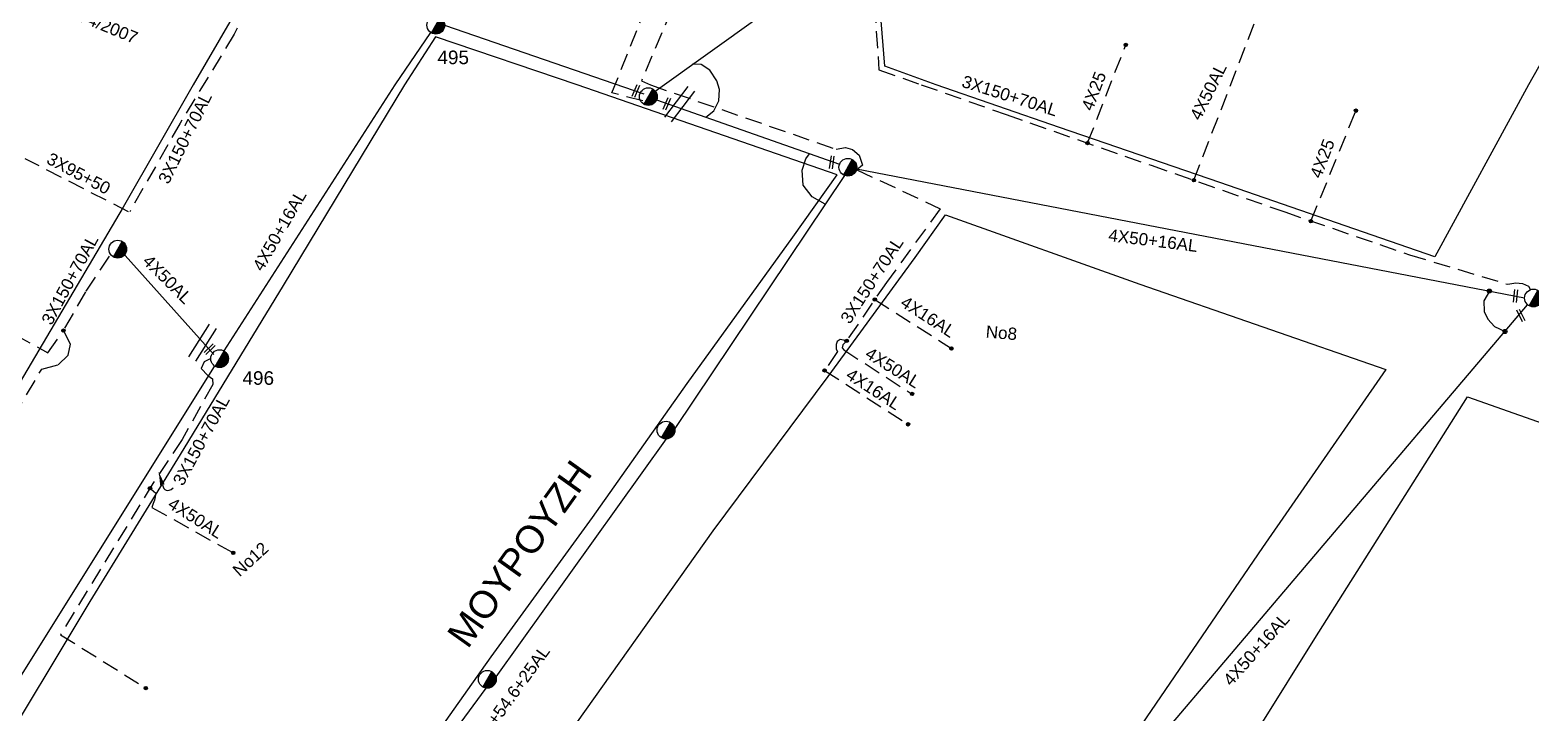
# Model space of a CAD drawing. Header units: millimetres. Extents: x -2238 to -1136, y 747 to 1272.
# Drawn here: x -1761.1 to -1647.4, y 826.6 to 878.3 of the extents above; entities that cross this region are included whole.
import ezdxf

# ---------------------------------------------------------------- set-up
doc = ezdxf.new("R2010")
doc.units = ezdxf.units.MM
doc.linetypes.add('DASHED', pattern=[19.05, 12.7, -6.35])
for name, color, linetype in [('Άγνωστα', 7, 'Continuous'), ('Γέφυρες Εναέριου Δικτύου', 7, 'Continuous'), ('Γυμνά εναέρια ΧΤ (3Φ)   4x50AL', 7, 'Continuous'), ('Γυμνά εναέρια ΧΤ και ΦΟΠ (3Φ)   4x50+16AL', 7, 'Continuous'), ('Επιγραφές - Σχήματα', 7, 'Continuous'), ('Καλώδια ΧΤ   3x95+50 AL XLPE', 7, 'DASHED'), ('Μηχανική τομή', 7, 'Continuous'), ('Στύλος ΦΜ', 7, 'Continuous'), ('Στύλος ΦΜ @ 1', 7, 'Continuous'), ('Συνδέσεις', 7, 'Continuous'), ('Συνεστραμμένα ΧΤ   3x70+54.6+25 AL', 7, 'SYN_LINE'), ('Τομή', 7, 'Continuous'), ('Υπόβαθρο ΔΕΗ', 7, 'Continuous'), ('Υπόγεια καλώδια Δικτύου ΧΤ και Παρ. ΧΤ - 3X150+70 AL', 7, 'DASHED'), ('Υπόγεια καλώδια Παροχών ΧΤ   4x16AL', 7, 'DASHED'), ('Υπόγεια καλώδια Παροχών ΧΤ   4x25', 7, 'DASHED'), ('Υπόγεια καλώδια Παροχών ΧΤ   4x50AL', 7, 'DASHED')]:
    doc.layers.add(name, color=color, linetype=linetype)
doc.styles.add('arial', font='ARIAL.TTF')
doc.styles.get("Standard").update_dxf_attribs({"font": 'ARIAL.TTF'})
doc.linetypes.add('SYN_LINE', pattern='A,0.5,-0.0001,["/\\/\\/\\/",Standard,S=0.1,R=0,X=0,Y=-0.05],-0.25', length=0.7501)

# ---------------------------------------------------------------- blocks, each defined once
blk = doc.blocks.new('ΥΠΑΡΧΩΝ ΤΣΙΜΕΝΤΕΝΙΟΣ ΣΤΥΛΟΣ')
at = {"layer": 'Στύλος ΦΜ'}
blk.add_hatch(color=256, dxfattribs=at).paths.add_polyline_path([(-1.29, -2.28, 0.574793), (2.62, 0, 0.268822), (1.3, 2.27)])
blk.add_line((-1.29, -2.28), (1.3, 2.27), dxfattribs=at)
blk.add_circle((0, 0), 2.62, dxfattribs=at)
at = {"layer": 'Στύλος ΦΜ', "flags": 4}
for tag, p in [('ΑΡΙΘΜΟΣ', (-4.68, 8.05)), ('ΤΥΠΟΣ', (-4.91, 3.03))]:
    blk.add_attdef(tag, p, '', height=4, dxfattribs=at)
blk = doc.blocks.new('_ΣΥΝΔΕΣΗ')
at = {"layer": 'Συνδέσεις', "linetype": 'SYN_LINE', "ltscale": 40}
blk.add_hatch(color=256, dxfattribs=at).paths.add_polyline_path([(0.5, -0.01, 1), (-0.5, -0.01, 1)])
at = {"layer": 'Συνδέσεις'}
blk.add_circle((0, -0.01), 0.5, dxfattribs=at)
blk = doc.blocks.new('ΜΗΧΑΝΙΚΗ ΤΟΜΗ')
at = {"layer": 'Μηχανική τομή', "ltscale": 40}
for p, q in [((-1.89, 0.78), (1.89, 0.78)), ((1.89, 0), (-1.89, 0))]:
    blk.add_line(p, q, dxfattribs=at)
blk = doc.blocks.new('ΤΟΜΗ')
at = {"layer": 'Τομή', "ltscale": 40}
for p, q in [((-5.68, 0), (5.68, 0)), ((5.68, -2.33), (-5.68, -2.33))]:
    blk.add_line(p, q, dxfattribs=at)

msp = doc.modelspace()

# ---------------------------------------------------------------- linework, layer by layer
at = {"layer": 'Άγνωστα', "color": 173, "ltscale": 0.1}
msp.add_lwpolyline([(-1729.69, 878.67), (-1714.6, 873.48)], dxfattribs=at)
at = {"layer": 'Γέφυρες Εναέριου Δικτύου', "ltscale": 0.1}
for points in [[(-1709.91, 871.7), (-1709.32, 872.19), (-1708.92, 872.93), (-1708.87, 873.81), (-1709.08, 874.45), (-1709.62, 875.26), (-1710.28, 875.7), (-1710.96, 875.73)], [(-1700.87, 865.12), (-1701.87, 865.67), (-1702.54, 866.55), (-1702.61, 867.7), (-1702.34, 868.55), (-1702.07, 868.94)], [(-1650.59, 858.54), (-1651.01, 857.79), (-1650.97, 856.99), (-1650.7, 856.42), (-1650.2, 855.86), (-1649.4, 855.47)]]:
    msp.add_lwpolyline(points, dxfattribs=at)
at = {"layer": 'Γυμνά εναέρια ΧΤ (3Φ)   4x50AL', "color": 6, "ltscale": 0.1}
msp.add_lwpolyline([(-1697.81, 885.07), (-1713.74, 873.64)], dxfattribs=at)
at = {"layer": 'Γυμνά εναέρια ΧΤ και ΦΟΠ (3Φ)   4x50+16AL', "color": 27, "ltscale": 0.1}
for points in [[(-1746.39, 854), (-1733.44, 874.15), (-1730.74, 878.12)], [(-1747.13, 852.83), (-1764.69, 824.81)]]:
    msp.add_lwpolyline(points, dxfattribs=at)
at = {"layer": 'Γυμνά εναέρια ΧΤ και ΦΟΠ (3Φ)   4x50+16AL', "color": 5, "ltscale": 0.1}
for points in [[(-1698.5, 867.79), (-1647.92, 858.02)], [(-1681.48, 817.72), (-1647.69, 857.5)]]:
    msp.add_lwpolyline(points, dxfattribs=at)
at = {"layer": 'Επιγραφές - Σχήματα', "ltscale": 0.1}
msp.add_lwpolyline([(-1751.06, 843.86), (-1751.01, 843.72), (-1750.95, 843.6), (-1750.87, 843.51), (-1750.77, 843.45), (-1750.66, 843.43), (-1750.54, 843.45), (-1750.4, 843.52), (-1750.25, 843.64)], dxfattribs=at)
at = {"layer": 'Επιγραφές - Σχήματα'}
msp.add_solid([(-1751.23, 843.81), (-1751.34, 844.85), (-1750.9, 843.91)], dxfattribs=at)
at = {"layer": 'Καλώδια ΧΤ   3x95+50 AL XLPE', "color": 1, "linetype": 'DASHED', "ltscale": 0.1}
msp.add_lwpolyline([(-1753.62, 864.54), (-1761.45, 868.55)], dxfattribs=at)
at = {"layer": 'Καλώδια ΧΤ   3x95+50 AL XLPE', "color": 6, "linetype": 'DASHED', "ltscale": 0.1}
msp.add_lwpolyline([(-1767.22, 857.97), (-1759.73, 853.86), (-1758.56, 855.54), (-1758.55, 855.56)], dxfattribs=at)
at = {"layer": 'Συνεστραμμένα ΧΤ   3x70+54.6+25 AL', "color": 6, "linetype": 'Continuous', "ltscale": 0.1}
msp.add_lwpolyline([(-1713.64, 873.01), (-1699.8, 868.14)], dxfattribs=at)
at = {"layer": 'Συνεστραμμένα ΧΤ   3x70+54.6+25 AL', "color": 6, "linetype": 'SYN_LINE', "ltscale": 10}
for points in [[(-1699.41, 867.29), (-1712.27, 848.14)], [(-1712.93, 847.34), (-1725.82, 829.33)], [(-1726.57, 828.48), (-1738.35, 812.45)]]:
    msp.add_lwpolyline(points, dxfattribs=at)
at = {"layer": 'Υπόβαθρο ΔΕΗ', "ltscale": 0.1}
msp.add_lwpolyline([(-1647.62, 874.15), (-1654.72, 861.14), (-1670.99, 866.75), (-1683.14, 870.92), (-1692.47, 874.15), (-1696.36, 875.57), (-1697.1, 884.65), (-1621.72, 960.68), (-1607.04, 945.91)], close=True, dxfattribs=at)
for points in [[(-1828.52, 781.93), (-1846.97, 793.49), (-1838.16, 805.66), (-1828.73, 818.13), (-1802.3, 853.9), (-1787.24, 874.15), (-1773.91, 892.56), (-1749.72, 884.38), (-1743.99, 882.34), (-1748.72, 874.15), (-1754.04, 864.9), (-1762.75, 850.12), (-1790.63, 802.71), (-1811.15, 767.93), (-1815.52, 760.8), (-1824.17, 764.32), (-1847.22, 774.15), (-1857.24, 774.41), (-1858.73, 777.61), (-1850.42, 788.8), (-1832.05, 776.79)], [(-1726.52, 758.73), (-1710.08, 781.7), (-1728.79, 795.44), (-1745.22, 807.41), (-1752.72, 812.86), (-1748.44, 819.99), (-1738.72, 813.11), (-1733.85, 819.98), (-1726.18, 830.84), (-1718.49, 841.39), (-1711.33, 851.53), (-1703.34, 862.61), (-1699.98, 867.34), (-1711.78, 871.43), (-1719.66, 874.15), (-1730.38, 877.8), (-1732.73, 874.15), (-1741.91, 858.97), (-1749.72, 846.16), (-1756.56, 835.04), (-1764.12, 822.46)], [(-1691.78, 864.31), (-1677.05, 859.05), (-1658.43, 852.61), (-1667.77, 839.11), (-1678.65, 823.19), (-1688.16, 809.06), (-1695.62, 797.83), (-1702.69, 787.35), (-1718.32, 798.32), (-1732.07, 808.32), (-1721.56, 823.23), (-1709.37, 840.39), (-1700.66, 852.07), (-1694.06, 861.07), (-1691.78, 864.31)], [(-1671.93, 819.21), (-1663.81, 832.24), (-1652.24, 850.52), (-1633.41, 843.9), (-1619.33, 838.94), (-1605.99, 834.33), (-1590.64, 828.77), (-1567.9, 820.57), (-1570.42, 813.25), (-1575.06, 799.81), (-1579.09, 788.17), (-1580.7, 782.94), (-1585.82, 784.98), (-1591.27, 787.1), (-1596.55, 789.12), (-1602.34, 791.37), (-1609.05, 794.04), (-1616.97, 797.17), (-1627.54, 801.38), (-1641.31, 806.82), (-1660.12, 814.28), (-1671.93, 819.21)]]:
    msp.add_lwpolyline(points, dxfattribs=at)
at = {"layer": 'Υπόγεια καλώδια Δικτύου ΧΤ και Παρ. ΧΤ - 3X150+70 AL', "color": 5, "linetype": 'DASHED', "ltscale": 0.1}
msp.add_lwpolyline([(-1695.8, 906.47), (-1691.12, 901.49), (-1712.51, 879.84), (-1714.79, 874.45), (-1714.11, 874.15), (-1700.05, 869.28), (-1699.35, 869.4), (-1698.8, 869.26), (-1698.31, 868.83), (-1698.05, 868.07), (-1698.47, 867.71), (-1692.16, 864.77), (-1696.24, 859.19), (-1699.25, 854.78), (-1699.74, 854.86), (-1699.96, 854.72), (-1700.05, 854.48), (-1700.04, 854.14), (-1699.94, 853.96), (-1700.92, 852.53)], dxfattribs=at)
at = {"layer": 'Υπόγεια καλώδια Δικτύου ΧΤ και Παρ. ΧΤ - 3X150+70 AL', "color": 2, "linetype": 'DASHED', "ltscale": 0.1}
msp.add_lwpolyline([(-1695.34, 906.9), (-1686.4, 897.85), (-1699.47, 884.51), (-1697.26, 882.01), (-1696.81, 875.28), (-1693.6, 874.16), (-1687.17, 871.9), (-1676.2, 868.06), (-1666.08, 864.53), (-1656.63, 861.28), (-1649.19, 859.05), (-1648.59, 859.17), (-1648.07, 859.12), (-1647.63, 858.92), (-1647.48, 858.64)], dxfattribs=at)
at = {"layer": 'Υπόγεια καλώδια Δικτύου ΧΤ και Παρ. ΧΤ - 3X150+70 AL', "color": 173, "linetype": 'DASHED', "ltscale": 0.1}
msp.add_lwpolyline([(-1714.68, 872.94), (-1717.02, 873.54), (-1713.92, 881.32), (-1693.61, 901.46)], dxfattribs=at)
at = {"layer": 'Υπόγεια καλώδια Δικτύου ΧΤ και Παρ. ΧΤ - 3X150+70 AL', "color": 1, "linetype": 'DASHED', "ltscale": 0.1}
msp.add_lwpolyline([(-1740.52, 890.71), (-1740.06, 889.79), (-1742.8, 883.54), (-1745.63, 877.98), (-1749.71, 871.26), (-1753.54, 864.54)], dxfattribs=at)
at = {"layer": 'Υπόγεια καλώδια Δικτύου ΧΤ και Παρ. ΧΤ - 3X150+70 AL', "color": 6, "linetype": 'DASHED', "ltscale": 0.1}
for points in [[(-1758.44, 855.74), (-1756.83, 858.52), (-1754.99, 861.3)], [(-1784.94, 811.26), (-1784.15, 811.17), (-1783.71, 811.37), (-1783.46, 812.05), (-1783.88, 812.89), (-1776.17, 825.72), (-1770.6, 835.5), (-1769.7, 835.54), (-1768.95, 836.36), (-1769.15, 837.54), (-1764.25, 845.76), (-1760.2, 852.63), (-1758.95, 852.95), (-1758.2, 853.69), (-1758.01, 854.51), (-1758.56, 855.54)], [(-1747.4, 853.42), (-1747.9, 853.19), (-1748.12, 852.67), (-1747.61, 852.14), (-1747.27, 851.88), (-1747.25, 851.45), (-1749.56, 847.3), (-1751.78, 843.97), (-1758.78, 832.52), (-1752.31, 828.47)]]:
    msp.add_lwpolyline(points, dxfattribs=at)
at = {"layer": 'Υπόγεια καλώδια Παροχών ΧΤ   4x16AL', "color": 5, "linetype": 'DASHED', "ltscale": 0.1}
for points in [[(-1697.12, 857.9), (-1691.32, 854.19)], [(-1700.92, 852.53), (-1694.6, 848.44)]]:
    msp.add_lwpolyline(points, dxfattribs=at)
at = {"layer": 'Υπόγεια καλώδια Παροχών ΧΤ   4x25', "color": 2, "linetype": 'DASHED', "ltscale": 0.1}
for points in [[(-1681.01, 869.75), (-1678.12, 877.17)], [(-1664.1, 863.83), (-1660.69, 872.19)]]:
    msp.add_lwpolyline(points, dxfattribs=at)
at = {"layer": 'Υπόγεια καλώδια Παροχών ΧΤ   4x50AL', "color": 2, "linetype": 'DASHED', "ltscale": 0.1}
msp.add_lwpolyline([(-1672.96, 866.93), (-1668.13, 879.48)], dxfattribs=at)
at = {"layer": 'Υπόγεια καλώδια Παροχών ΧΤ   4x50AL', "color": 6, "linetype": 'Continuous', "ltscale": 0.1}
msp.add_lwpolyline([(-1753.89, 861.24), (-1747.18, 853.74)], dxfattribs=at)
at = {"layer": 'Υπόγεια καλώδια Παροχών ΧΤ   4x50AL', "color": 5, "linetype": 'DASHED', "ltscale": 0.1}
msp.add_lwpolyline([(-1699.25, 854.78), (-1699.54, 854.46), (-1699.59, 854.24), (-1699.46, 854.08), (-1694.3, 850.74)], dxfattribs=at)
at = {"layer": 'Υπόγεια καλώδια Παροχών ΧΤ   4x50AL', "color": 6, "linetype": 'DASHED', "ltscale": 0.1}
msp.add_lwpolyline([(-1751.9, 843.54), (-1751.56, 843.23), (-1751.65, 842.7), (-1751.77, 842.45), (-1751.87, 842.16), (-1745.69, 838.71)], dxfattribs=at)

# ---------------------------------------------------------------- block references
at = {"layer": 'Μηχανική τομή', "ltscale": 0.1}
for p, xscale, yscale, zscale, rotation in [((-1715.13, 873.65), 0.2565857821764711, 0.2565857821764711, 0.2565857821764711, 66.74409597805827), ((-1712.78, 872.68), 0.2565857821764711, 0.2565857821764711, 0.2565857821764711, 66.74409597805827), ((-1700.28, 868.28), 0.256585782176474, 0.256585782176474, 0.256585782176474, 81.83975587750578), ((-1648.51, 858.16), 0.2565857821765031, 0.2565857821765031, 0.2565857821765031, 84.23080823614976), ((-1648.12, 856.74), 0.2565857821764604, 0.2565857821764604, 0.2565857821764604, 117.4012949602148), ((-1747.42, 854.07), 0.2565857821765699, 0.2565857821765699, 0.2565857821765699, 43.65016037580379)]:
    msp.add_blockref('ΜΗΧΑΝΙΚΗ ΤΟΜΗ', p, dxfattribs=dict(at, xscale=xscale, yscale=yscale, zscale=zscale, rotation=rotation))
at = {"layer": 'Στύλος ΦΜ @ 1', "ltscale": 0.1}
ref = msp.add_blockref('ΥΠΑΡΧΩΝ ΤΣΙΜΕΝΤΕΝΙΟΣ ΣΤΥΛΟΣ', (-1730.36, 878.67), dxfattribs=dict(at, xscale=0.2565857821764941, yscale=0.2565857821764941, zscale=0.2565857821764941))
ref.add_attrib('ΤΥΠΟΣ', '495', (-1730.24, 875.72), dxfattribs={"layer": 'Στύλος ΦΜ', "height": 1.026, "flags": 4})
at = {"layer": 'Στύλος ΦΜ @ 1', "ltscale": 0.1, "xscale": 0.2565857821764941, "yscale": 0.2565857821764941, "zscale": 0.2565857821764941}
for p in [(-1714.27, 873.26), (-1699.16, 867.91), (-1754.44, 861.71), (-1712.93, 848.01), (-1726.46, 829.14)]:
    msp.add_blockref('ΥΠΑΡΧΩΝ ΤΣΙΜΕΝΤΕΝΙΟΣ ΣΤΥΛΟΣ', p, dxfattribs=at)
at = {"layer": 'Στύλος ΦΜ @ 1', "ltscale": 0.1}
ref = msp.add_blockref('ΥΠΑΡΧΩΝ ΤΣΙΜΕΝΤΕΝΙΟΣ ΣΤΥΛΟΣ', (-1647.25, 858.01), dxfattribs=dict(at, xscale=0.2565857821764941, yscale=0.2565857821764941, zscale=0.2565857821764941))
ref.add_attrib('ΤΥΠΟΣ', '434', (-1644.78, 857.43), dxfattribs={"layer": 'Στύλος ΦΜ', "height": 1.026, "flags": 4})
ref.add_attrib('ΑΡΙΘΜΟΣ', '12ΛB', (-1644.72, 858.72), dxfattribs={"layer": 'Στύλος ΦΜ', "height": 1.026, "flags": 4})
ref = msp.add_blockref('ΥΠΑΡΧΩΝ ΤΣΙΜΕΝΤΕΝΙΟΣ ΣΤΥΛΟΣ', (-1746.73, 853.42), dxfattribs=dict(at, xscale=0.2565857821764941, yscale=0.2565857821764941, zscale=0.2565857821764941))
ref.add_attrib('ΤΥΠΟΣ', '496', (-1745, 851.44), dxfattribs={"layer": 'Στύλος ΦΜ', "height": 1.026, "flags": 4})
at = {"layer": 'Συνδέσεις', "ltscale": 0.1, "xscale": 0.2565857821764941, "yscale": 0.2565857821764941, "zscale": 0.2565857821764941}
for p in [(-1678.12, 877.18), (-1660.69, 872.2), (-1681.01, 869.75), (-1672.96, 866.93), (-1664.1, 863.83), (-1697.12, 857.9), (-1758.56, 855.55), (-1699.25, 854.78), (-1691.32, 854.19), (-1700.92, 852.53), (-1694.3, 850.75), (-1694.6, 848.45), (-1752, 843.62), (-1745.7, 838.72), (-1752.32, 828.48)]:
    msp.add_blockref('_ΣΥΝΔΕΣΗ', p, dxfattribs=at)
at = {"layer": 'Συνδέσεις', "xscale": 0.3079029386117929, "yscale": 0.3079029386117929, "zscale": 0.3548076403074907}
for p in [(-1650.59, 858.54), (-1649.4, 855.48)]:
    msp.add_blockref('_ΣΥΝΔΕΣΗ', p, dxfattribs=at)
at = {"layer": 'Τομή', "ltscale": 0.1}
for p, xscale, yscale, zscale, rotation in [((-1712.14, 872.87), 0.2565857821764113, 0.2565857821764113, 0.2565857821764113, 52.79293407415618), ((-1748.28, 854.79), 0.2565857821763609, 0.2565857821763609, 0.2565857821763609, 57.80641052357772)]:
    msp.add_blockref('ΤΟΜΗ', p, dxfattribs=dict(at, xscale=xscale, yscale=yscale, zscale=zscale, rotation=rotation))

# ---------------------------------------------------------------- texts
at = {"layer": 'Γυμνά εναέρια ΧΤ και ΦΟΠ (3Φ)   4x50+16AL', "color": 7, "ltscale": 0.1, "char_height": 0.924, "width": 86.4036, "attachment_point": 1}
for insert, rotation in [((-1744.29, 860.42), 60.1332), ((-1679.36, 863.25), 352.881), ((-1670.83, 829.18), 48.4795)]:
    msp.add_mtext('4X50+16AL', dxfattribs=dict(at, insert=insert, rotation=rotation))
at = {"layer": 'Επιγραφές - Σχήματα', "color": 7, "ltscale": 0.1, "insert": (-1757.13, 879.87), "char_height": 0.924, "width": 86.4036, "attachment_point": 1, "rotation": 337.5395}
msp.add_mtext('74/2007', dxfattribs=at)
at = {"layer": 'Επιγραφές - Σχήματα', "ltscale": 0.1, "char_height": 0.924, "width": 86.4036, "attachment_point": 1, "style": 'arial'}
for s, insert, rotation in [('No8', (-1688.67, 855.94), 355.1501), ('No12', (-1745.84, 837.54), 42.2481)]:
    msp.add_mtext(s, dxfattribs=dict(at, insert=insert, rotation=rotation))
at = {"layer": 'Επιγραφές - Σχήματα', "ltscale": 0.1, "insert": (-1724.01, 838.64), "char_height": 2.053, "attachment_point": 5, "rotation": 54.5116}
msp.add_mtext('ΜΟΥΡΟΥΖΗ', dxfattribs=at)
at = {"layer": 'Καλώδια ΧΤ   3x95+50 AL XLPE', "color": 7, "linetype": 'DASHED', "ltscale": 0.1, "insert": (-1759.48, 869.07), "char_height": 0.924, "width": 86.4036, "attachment_point": 1, "rotation": 332.0405}
msp.add_mtext('3X95+50', dxfattribs=at)
at = {"layer": 'Συνεστραμμένα ΧΤ   3x70+54.6+25 AL', "color": 7, "linetype": 'DASHED', "ltscale": 0.1, "insert": (-1728.18, 823.84), "char_height": 0.9237, "width": 86.4036, "attachment_point": 1, "rotation": 54.0999}
msp.add_mtext('3x70+54.6+25AL', dxfattribs=at)
at = {"layer": 'Υπόγεια καλώδια Δικτύου ΧΤ και Παρ. ΧΤ - 3X150+70 AL', "color": 7, "linetype": 'DASHED', "ltscale": 0.1, "char_height": 0.924, "width": 86.4036, "attachment_point": 1}
for insert, rotation in [((-1690.33, 874.9), 342.4213), ((-1751.43, 866.98), 63.6643), ((-1760.27, 856.33), 61.4397), ((-1699.79, 856.48), 56.6766), ((-1750.32, 844.16), 61.4397)]:
    msp.add_mtext('3X150+70AL', dxfattribs=dict(at, insert=insert, rotation=rotation))
at = {"layer": 'Υπόγεια καλώδια Παροχών ΧΤ   4x16AL', "color": 7, "linetype": 'DASHED', "ltscale": 0.1, "char_height": 0.924, "width": 86.4036, "attachment_point": 1, "rotation": 327.0898}
for insert in [(-1694.76, 858.23), (-1698.89, 852.75)]:
    msp.add_mtext('4X16AL', dxfattribs=dict(at, insert=insert))
at = {"layer": 'Υπόγεια καλώδια Παροχών ΧΤ   4x25', "color": 7, "linetype": 'DASHED', "ltscale": 0.1, "char_height": 0.924, "width": 86.4036, "attachment_point": 1, "rotation": 69.2117}
for insert in [(-1681.51, 872.44), (-1664.21, 867.33)]:
    msp.add_mtext('4X25', dxfattribs=dict(at, insert=insert))
at = {"layer": 'Υπόγεια καλώδια Παροχών ΧΤ   4x50AL', "color": 7, "linetype": 'DASHED', "ltscale": 0.1, "char_height": 0.924, "width": 86.4036, "attachment_point": 1}
for insert, rotation in [((-1673.31, 871.8), 63.5705), ((-1751.97, 861.38), 315.0241), ((-1697.45, 854.35), 328.0163), ((-1750.24, 842.97), 327.8179)]:
    msp.add_mtext('4X50AL', dxfattribs=dict(at, insert=insert, rotation=rotation))

doc.saveas('drawing.dxf')
